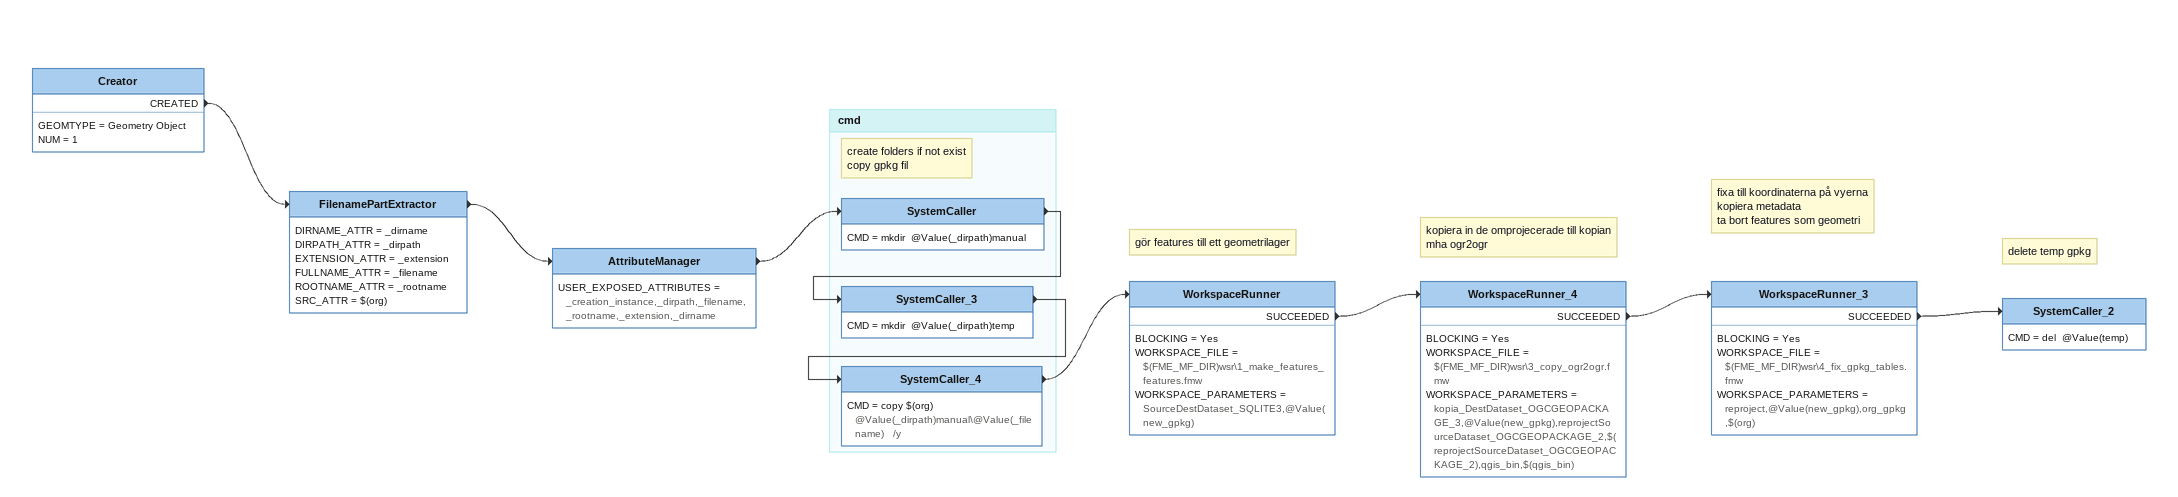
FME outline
Creator
    GEOMTYPE = Geometry Object
    NUM = 1
    CREATED -> FilenamePartExtractor
FilenamePartExtractor
    DIRNAME_ATTR = _dirname
    DIRPATH_ATTR = _dirpath
    EXTENSION_ATTR = _extension
    FULLNAME_ATTR = _filename
    ROOTNAME_ATTR = _rootname
    SRC_ATTR = $(org)
    -> AttributeManager
AttributeManager
    USER_EXPOSED_ATTRIBUTES = _creation_instance,_dirpath,_filename,_rootname,_extension,_dirname
    -> SystemCaller
Note: gör features till ett geometrilager
WorkspaceRunner
    BLOCKING = Yes
    WORKSPACE_FILE = $(FME_MF_DIR)wsr\1_make_features_features.fmw
    WORKSPACE_PARAMETERS = SourceDestDataset_SQLITE3,@Value(new_gpkg)
    SUCCEEDED -> WorkspaceRunner_4
Note: kopiera in de omprojecerade till kopian mha ogr2ogr
WorkspaceRunner_4
    BLOCKING = Yes
    WORKSPACE_FILE = $(FME_MF_DIR)wsr\3_copy_ogr2ogr.fmw
    WORKSPACE_PARAMETERS = kopia_DestDataset_OGCGEOPACKAGE_3,@Value(new_gpkg),reprojectSourceDataset_OGCGEOPACKAGE_2,$(reprojectSourceDataset_OGCGEOPACKAGE_2),qgis_bin,$(qgis_bin)
    SUCCEEDED -> WorkspaceRunner_3
Note: fixa till koordinaterna på vyerna / kopiera metadata / ta bort features som geometri
WorkspaceRunner_3
    BLOCKING = Yes
    WORKSPACE_FILE = $(FME_MF_DIR)wsr\4_fix_gpkg_tables.fmw
    WORKSPACE_PARAMETERS = reproject,@Value(new_gpkg),org_gpkg,$(org)
    SUCCEEDED -> SystemCaller_2
Note: delete temp gpkg
SystemCaller_2
    CMD = del  @Value(temp)

Bookmark: cmd
Note: create folders if not exist / copy gpkg fil
SystemCaller
    CMD = mkdir  @Value(_dirpath)manual
    -> SystemCaller_3
SystemCaller_3
    CMD = mkdir  @Value(_dirpath)temp
    -> SystemCaller_4
SystemCaller_4
    CMD = copy $(org) @Value(_dirpath)manual\@Value(_filename)   /y
    -> WorkspaceRunner
